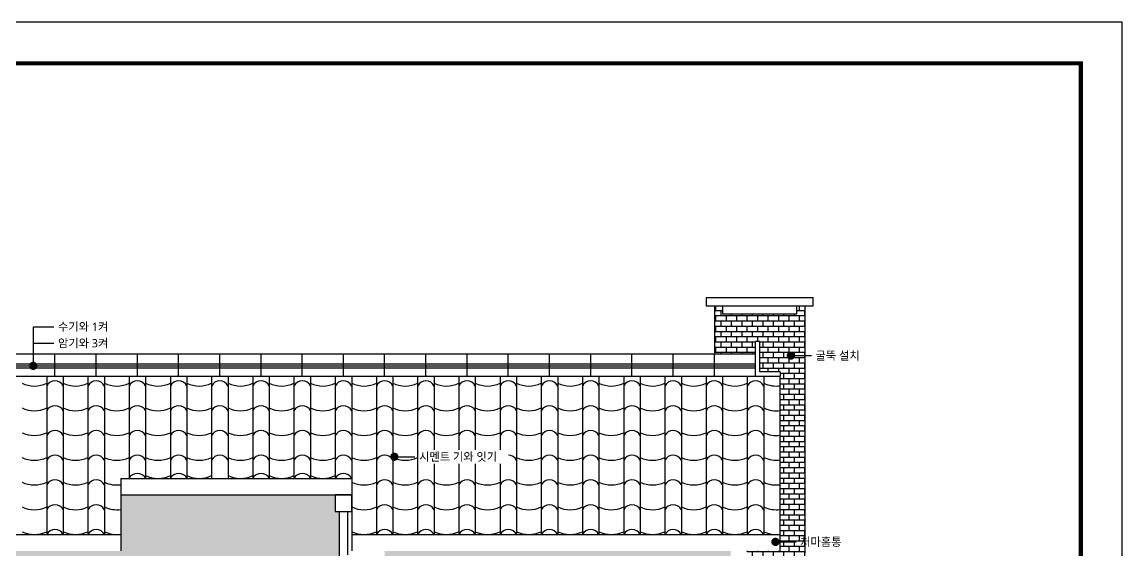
# Model space of a CAD drawing. Header units: millimetres. Extents: x 4989879 to 10076675, y 2981195 to 5990983.
# Drawn here: x 5023998 to 5037344, y 2989632 to 2996045 of the extents above; entities that cross this region are included whole.
import ezdxf

# ---------------------------------------------------------------- set-up
doc = ezdxf.new("R2010")
doc.units = ezdxf.units.MM
doc.header["$LTSCALE"] = 20
for name, color, linetype in [('2-CON', 2, 'Continuous'), ('3-ETC', 3, 'Continuous'), ('5-FIN', 5, 'Continuous'), ('6-TEXT', 7, 'Continuous')]:
    doc.layers.add(name, color=color, linetype=linetype)
doc.styles.get("Standard").update_dxf_attribs({"font": 'l_10646.ttf'})

msp = doc.modelspace()

# ---------------------------------------------------------------- hatches: boundary and pattern name
at = {"layer": '5-FIN'}
h = msp.add_hatch(dxfattribs=at)
h.set_pattern_fill('BRICK', color=5, scale=10)
h.set_pattern_definition([(0, (5032797.62, 2985690.863), (0, 63.5), []), (90, (5032797.62, 2985690.86), (-127, 8e-15), [63.5, -63.5]), (90, (5032861.12, 2985690.86), (-127, 8e-15), [-63.5, 63.5])])
h.paths.add_polyline_path([(5033497.62, 2989604.477), (5033497.62, 2989657.533), (5033497.62, 2992000.352), (5033350.387, 2992000.352, -1), (5033300.387, 2992000.352, -1), (5033350.387, 2992000.352), (5033497.62, 2992000.352), (5033497.62, 2992606.289), (5033397.62, 2992606.289), (5033397.62, 2992506.289), (5032497.62, 2992506.289), (5032497.62, 2992606.289), (5032397.62, 2992606.289), (5032397.62, 2992022.639), (5032897.62, 2992022.639), (5032897.62, 2992172.639), (5032947.62, 2992172.639), (5032947.62, 2991802.418), (5033197.62, 2991802.418), (5033197.62, 2991752.418), (5033197.62, 2989632.418), (5032797.62, 2989632.418), (5032797.62, 2989432.418), (5032797.62, 2985690.863), (5033497.62, 2985690.863), (5033497.62, 2987368.957), (5033497.62, 2988494.953)])
h.paths.add_polyline_path([(5032992.187, 2987368.96), (5033905.363, 2987368.96), (5033905.363, 2987539.028), (5032992.187, 2987539.028)], flags=9)
h.paths.add_polyline_path([(5032968.859, 2988494.957), (5033717.44, 2988494.957), (5033717.44, 2988665.024), (5032968.859, 2988665.024)], flags=9)
h.paths.add_polyline_path([(5033006.046, 2989434.413), (5033616.249, 2989434.413), (5033616.249, 2989604.48), (5033006.046, 2989604.48)], flags=9)
h.paths.add_polyline_path([(5033410.686, 2989657.536), (5034020.821, 2989657.536), (5034020.821, 2989827.401), (5033410.686, 2989827.401)], flags=9)
h = msp.add_hatch(dxfattribs=at)
h.set_pattern_fill('AR-SAND', color=5, scale=5)
h.paths.add_polyline_path([(5024797.62, 2989632.418), (5020597.62, 2989632.418), (5020597.62, 2989432.418), (5020547.62, 2989432.418), (5020547.62, 2988690.863), (5024797.62, 2988690.863)])
h.paths.add_polyline_path([(5021700.055, 2989211.941, -1), (5021750.055, 2989211.941, -1)], flags=16)
h.paths.add_polyline_path([(5027847.62, 2990112.418), (5027797.62, 2990112.418), (5027797.62, 2990312.418), (5025197.62, 2990312.418), (5025197.62, 2989632.418), (5024797.62, 2989632.418), (5024797.62, 2988930.672), (5028063.764, 2988930.672), (5028063.764, 2989416.305), (5027847.62, 2989521.838)])
h.paths.add_polyline_path([(5025990.443, 2989472.851, -1), (5025940.443, 2989472.851, -1)], flags=16)
h.paths.add_polyline_path([(5032647.62, 2989432.418), (5032597.62, 2989432.418), (5032597.62, 2989632.418), (5028397.62, 2989632.418), (5028397.62, 2988690.863), (5032647.62, 2988690.863)])
h.paths.add_polyline_path([(5030303.928, 2989126.753, -1), (5030353.928, 2989126.753, -1)], flags=16)
edge = h.paths.add_edge_path()
edge.add_line((5032647.62, 2986290.863), (5028397.62, 2986290.863))
edge.add_line((5028397.62, 2986290.863), (5028397.62, 2985690.863))
edge.add_line((5028397.62, 2985690.863), (5032594.527, 2985690.863))
edge.add_line((5032594.527, 2985690.863), (5032594.527, 2985799.452))
edge.add_line((5032594.527, 2985799.452), (5032797.62, 2985799.452))
edge.add_line((5032797.62, 2985799.452), (5032797.62, 2986290.863))
edge.add_line((5032797.62, 2986290.863), (5032747.62, 2986290.863))
edge.add_line((5032747.62, 2986290.863), (5032747.62, 2985937.302))
edge.add_ellipse((5032697.62, 2985945.68), major_axis=(0, -71.631), ratio=0.698024359, start_angle=270, end_angle=450, ccw=False)
edge.add_line((5032647.62, 2985945.68), (5032647.62, 2986290.863))
h.paths.add_polyline_path([(5030392.297, 2986105.759, -1), (5030442.297, 2986105.759, -1)], flags=16)
edge = h.paths.add_edge_path()
edge.add_line((5024797.62, 2986290.863), (5020547.62, 2986290.863))
edge.add_line((5020547.62, 2986290.863), (5020547.62, 2985937.302))
edge.add_ellipse((5020497.62, 2985945.68), major_axis=(0, -71.631), ratio=0.698024359, start_angle=270, end_angle=450, ccw=False)
edge.add_line((5020447.62, 2985945.68), (5020447.62, 2986290.863))
edge.add_line((5020447.62, 2986290.863), (5020397.62, 2986290.863))
edge.add_line((5020397.62, 2986290.863), (5020397.62, 2985799.452))
edge.add_line((5020397.62, 2985799.452), (5020597.62, 2985799.452))
edge.add_line((5020597.62, 2985799.452), (5020597.62, 2985690.863))
edge.add_line((5020597.62, 2985690.863), (5024797.62, 2985690.863))
edge.add_line((5024797.62, 2985690.863), (5024797.62, 2986290.863))
h.paths.add_polyline_path([(5022335.743, 2986023.504, -1), (5022385.743, 2986023.504, -1)], flags=16)
h.paths.add_polyline_path([(5034097.62, 2986140.863), (5033497.62, 2986140.863), (5033497.62, 2985690.863), (5034097.62, 2985690.863)])
h.paths.add_polyline_path([(5021996.778, 2989126.772), (5023391.981, 2989126.772), (5023391.981, 2989296.435), (5021996.778, 2989296.435)], flags=24)
h.paths.add_polyline_path([(5026590.523, 2989069.657), (5027521.199, 2989069.657), (5027521.199, 2989239.521), (5026590.523, 2989239.521)], flags=24)
h.paths.add_polyline_path([(5026237.166, 2989387.682), (5027632.369, 2989387.682), (5027632.369, 2989557.344), (5026237.166, 2989557.344)], flags=24)
h.paths.add_polyline_path([(5030600.651, 2989041.584), (5031995.854, 2989041.584), (5031995.854, 2989211.246), (5030600.651, 2989211.246)], flags=24)
h.paths.add_polyline_path([(5030689.02, 2986020.59), (5032084.222, 2986020.59), (5032084.222, 2986190.252), (5030689.02, 2986190.252)], flags=24)
h.paths.add_polyline_path([(5022632.466, 2985938.335), (5024027.668, 2985938.335), (5024027.668, 2986107.997), (5022632.466, 2986107.997)], flags=24)

# ---------------------------------------------------------------- linework, layer by layer
at = {"layer": '2-CON'}
for p, q in [((5019997.62, 2991752.418), (5033197.62, 2991752.418)), ((5033197.62, 2989632.418), (5033197.62, 2991752.418)), ((5025197.62, 2990512.418), (5025197.62, 2989632.418)), ((5025197.62, 2990512.418), (5027997.62, 2990512.418)), ((5027997.62, 2990512.418), (5027997.62, 2989632.418)), ((5025197.62, 2990312.418), (5027997.62, 2990312.418)), ((5019997.62, 2989832.418), (5025197.62, 2989832.418)), ((5027997.62, 2989832.418), (5033197.62, 2989832.418))]:
    msp.add_line(p, q, dxfattribs=at)
at = {"layer": '3-ETC'}
for p, q in [((5032897.62, 2991752.418), (5032897.62, 2992172.639)), ((5032947.62, 2992172.639), (5032897.62, 2992172.639)), ((5032947.62, 2991802.418), (5032947.62, 2992172.639)), ((5020297.62, 2992022.639), (5032897.62, 2992022.639)), ((5024397.62, 2991752.418), (5024397.62, 2992022.639)), ((5024897.62, 2991752.418), (5024897.62, 2992022.639)), ((5025397.62, 2991752.418), (5025397.62, 2992022.639)), ((5025897.62, 2991752.418), (5025897.62, 2992022.639)), ((5026397.62, 2991752.418), (5026397.62, 2992022.639)), ((5026897.62, 2991752.418), (5026897.62, 2992022.639)), ((5027397.62, 2991752.418), (5027397.62, 2992022.639)), ((5027897.62, 2991752.418), (5027897.62, 2992022.639)), ((5028397.62, 2991752.418), (5028397.62, 2992022.639)), ((5028897.62, 2991752.418), (5028897.62, 2992022.639)), ((5029397.62, 2991752.418), (5029397.62, 2992022.639)), ((5029897.62, 2991752.418), (5029897.62, 2992022.639)), ((5030397.62, 2991752.418), (5030397.62, 2992022.639)), ((5030897.62, 2991752.418), (5030897.62, 2992022.639)), ((5031397.62, 2991752.418), (5031397.62, 2992022.639)), ((5031897.62, 2991752.418), (5031897.62, 2992022.639)), ((5032397.62, 2991752.418), (5032397.62, 2992022.639)), ((5032897.62, 2991752.418), (5032897.62, 2992022.639)), ((5020297.62, 2991901.94), (5032897.62, 2991901.94)), ((5020297.62, 2991876.94), (5032897.62, 2991876.94)), ((5020297.62, 2991851.94), (5032897.62, 2991851.94)), ((5033197.62, 2991802.418), (5032947.62, 2991802.418)), ((5033197.62, 2991802.418), (5033197.62, 2991752.418)), ((5027847.62, 2990112.418), (5027847.62, 2989521.838)), ((5027947.62, 2990112.418), (5027947.62, 2989584.295))]:
    msp.add_line(p, q, dxfattribs=at)
msp.add_lwpolyline([(5027997.62, 2990312.418), (5027797.62, 2990312.418), (5027797.62, 2990112.418), (5027997.62, 2990112.418)], close=True, dxfattribs=at)
at = {"layer": '5-FIN'}
for p, q in [((5024297.62, 2991752.418), (5024297.62, 2989832.418)), ((5024497.62, 2991752.418), (5024497.62, 2989832.418)), ((5024797.62, 2991752.418), (5024797.62, 2989832.418)), ((5024997.62, 2991752.418), (5024997.62, 2989832.418)), ((5025297.62, 2991752.418), (5025297.62, 2990512.418)), ((5025497.62, 2991752.418), (5025497.62, 2990512.418)), ((5025797.62, 2991752.418), (5025797.62, 2990512.418)), ((5025997.62, 2991752.418), (5025997.62, 2990512.418)), ((5026297.62, 2991752.418), (5026297.62, 2990512.418)), ((5026497.62, 2991752.418), (5026497.62, 2990512.418)), ((5026797.62, 2991752.418), (5026797.62, 2990512.418)), ((5026997.62, 2991752.418), (5026997.62, 2990512.418)), ((5027297.62, 2991752.418), (5027297.62, 2990512.418)), ((5027497.62, 2991752.418), (5027497.62, 2990512.418)), ((5027797.62, 2991752.418), (5027797.62, 2990512.418)), ((5027997.62, 2991752.418), (5027997.62, 2990512.418)), ((5028297.62, 2991752.418), (5028297.62, 2989832.418)), ((5028497.62, 2991752.418), (5028497.62, 2989832.418)), ((5028797.62, 2991752.418), (5028797.62, 2989832.418)), ((5028997.62, 2991752.418), (5028997.62, 2990859.445)), ((5029297.62, 2991752.418), (5029297.62, 2990859.445)), ((5029497.62, 2991752.418), (5029497.62, 2990859.445)), ((5029797.62, 2991752.418), (5029797.62, 2990859.445)), ((5029997.62, 2991752.418), (5029997.62, 2989832.418)), ((5030297.62, 2991752.418), (5030297.62, 2989832.418)), ((5030497.62, 2991752.418), (5030497.62, 2989832.418)), ((5030797.62, 2991752.418), (5030797.62, 2989832.418)), ((5030997.62, 2991752.418), (5030997.62, 2989832.418)), ((5031297.62, 2991752.418), (5031297.62, 2989832.418)), ((5031497.62, 2991752.418), (5031497.62, 2989832.418)), ((5031797.62, 2991752.418), (5031797.62, 2989832.418)), ((5031997.62, 2991752.418), (5031997.62, 2989832.418)), ((5032297.62, 2991752.418), (5032297.62, 2989832.418)), ((5032497.62, 2991752.418), (5032497.62, 2989832.418)), ((5032797.62, 2991752.418), (5032797.62, 2989832.418)), ((5032997.62, 2991752.418), (5032997.62, 2989832.418)), ((5028997.62, 2990689.175), (5028997.62, 2989832.418)), ((5029297.62, 2990689.175), (5029297.62, 2989832.418)), ((5029497.62, 2990689.175), (5029497.62, 2989832.418)), ((5029797.62, 2990689.175), (5029797.62, 2989832.418))]:
    msp.add_line(p, q, dxfattribs=at)
for centre, radius, start, end in [((5024147.62, 2991980.407), 347.991, 244.4660263, 295.5339737), ((5024397.62, 2991581.285), 112.315, 27.0819801, 152.9180199), ((5024647.62, 2991980.407), 347.991, 244.4660263, 295.5339737), ((5024897.62, 2991581.285), 112.315, 27.0819801, 152.9180199), ((5025147.62, 2991980.407), 347.991, 244.4660263, 295.5339737), ((5025397.62, 2991581.285), 112.315, 27.0819801, 152.9180199), ((5025647.62, 2991980.407), 347.991, 244.4660263, 295.5339737), ((5025897.62, 2991581.285), 112.315, 27.0819801, 152.9180199), ((5026147.62, 2991980.407), 347.991, 244.4660263, 295.5339737), ((5026397.62, 2991581.285), 112.315, 27.0819801, 152.9180199), ((5026647.62, 2991980.407), 347.991, 244.4660263, 295.5339737), ((5026897.62, 2991581.285), 112.315, 27.0819801, 152.9180199), ((5027147.62, 2991980.407), 347.991, 244.4660263, 295.5339737), ((5027397.62, 2991581.285), 112.315, 27.0819801, 152.9180199), ((5027647.62, 2991980.407), 347.991, 244.4660263, 295.5339737), ((5027897.62, 2991581.285), 112.315, 27.0819801, 152.9180199), ((5028147.62, 2991980.407), 347.991, 244.4660263, 295.5339737), ((5028397.62, 2991581.285), 112.315, 27.0819801, 152.9180199), ((5028647.62, 2991980.407), 347.991, 244.4660263, 295.5339737), ((5028897.62, 2991581.285), 112.315, 27.0819801, 152.9180199), ((5029147.62, 2991980.407), 347.991, 244.4660263, 295.5339737), ((5029397.62, 2991581.285), 112.315, 27.0819801, 152.9180199), ((5029647.62, 2991980.407), 347.991, 244.4660263, 295.5339737), ((5029897.62, 2991581.285), 112.315, 27.0819801, 152.9180199), ((5030147.62, 2991980.407), 347.991, 244.4660263, 295.5339737), ((5030397.62, 2991581.285), 112.315, 27.0819801, 152.9180199), ((5030647.62, 2991980.407), 347.991, 244.4660263, 295.5339737), ((5030897.62, 2991581.285), 112.315, 27.0819801, 152.9180199), ((5031147.62, 2991980.407), 347.991, 244.4660263, 295.5339737), ((5031397.62, 2991581.285), 112.315, 27.0819801, 152.9180199), ((5031647.62, 2991980.407), 347.991, 244.4660263, 295.5339737), ((5031897.62, 2991581.285), 112.315, 27.0819801, 152.9180199), ((5032147.62, 2991980.407), 347.991, 244.4660263, 295.5339737), ((5032397.62, 2991581.285), 112.315, 27.0819801, 152.9180199), ((5032647.62, 2991980.407), 347.991, 244.4660263, 295.5339737), ((5032897.62, 2991581.285), 112.315, 27.0819801, 152.9180199), ((5033147.62, 2991980.407), 347.991, 244.4660263, 278.2609682), ((5024397.62, 2991281.285), 112.315, 27.0819801, 152.9180199), ((5024897.62, 2991281.285), 112.315, 27.0819801, 152.9180199), ((5025397.62, 2991281.285), 112.315, 27.0819801, 152.9180199), ((5025897.62, 2991281.285), 112.315, 27.0819801, 152.9180199), ((5026397.62, 2991281.285), 112.315, 27.0819801, 152.9180199), ((5026897.62, 2991281.285), 112.315, 27.0819801, 152.9180199), ((5027397.62, 2991281.285), 112.315, 27.0819801, 152.9180199), ((5027897.62, 2991281.285), 112.315, 27.0819801, 152.9180199), ((5028397.62, 2991281.285), 112.315, 27.0819801, 152.9180199), ((5028897.62, 2991281.285), 112.315, 27.0819801, 152.9180199), ((5029397.62, 2991281.285), 112.315, 27.0819801, 152.9180199), ((5029897.62, 2991281.285), 112.315, 27.0819801, 152.9180199), ((5030397.62, 2991281.285), 112.315, 27.0819801, 152.9180199), ((5030897.62, 2991281.285), 112.315, 27.0819801, 152.9180199), ((5031397.62, 2991281.285), 112.315, 27.0819801, 152.9180199), ((5031897.62, 2991281.285), 112.315, 27.0819801, 152.9180199), ((5032397.62, 2991281.285), 112.315, 27.0819801, 152.9180199), ((5032897.62, 2991281.285), 112.315, 27.0819801, 152.9180199), ((5024147.62, 2991680.407), 347.991, 244.4660263, 295.5339737), ((5024647.62, 2991680.407), 347.991, 244.4660263, 295.5339737), ((5025147.62, 2991680.407), 347.991, 244.4660263, 295.5339737), ((5025647.62, 2991680.407), 347.991, 244.4660263, 295.5339737), ((5026147.62, 2991680.407), 347.991, 244.4660263, 295.5339737), ((5026647.62, 2991680.407), 347.991, 244.4660263, 295.5339737), ((5027147.62, 2991680.407), 347.991, 244.4660263, 295.5339737), ((5027647.62, 2991680.407), 347.991, 244.4660263, 295.5339737), ((5028147.62, 2991680.407), 347.991, 244.4660263, 295.5339737), ((5028647.62, 2991680.407), 347.991, 244.4660263, 295.5339737), ((5029147.62, 2991680.407), 347.991, 244.4660263, 295.5339737), ((5029647.62, 2991680.407), 347.991, 244.4660263, 295.5339737), ((5030147.62, 2991680.407), 347.991, 244.4660263, 295.5339737), ((5030647.62, 2991680.407), 347.991, 244.4660263, 295.5339737), ((5031147.62, 2991680.407), 347.991, 244.4660263, 295.5339737), ((5031647.62, 2991680.407), 347.991, 244.4660263, 295.5339737), ((5032147.62, 2991680.407), 347.991, 244.4660263, 295.5339737), ((5032647.62, 2991680.407), 347.991, 244.4660263, 295.5339737), ((5033147.62, 2991680.407), 347.991, 244.4660263, 278.2609682), ((5024147.62, 2991380.407), 347.991, 244.4660263, 295.5339737), ((5024397.62, 2990981.285), 112.315, 27.0819801, 152.9180199), ((5024647.62, 2991380.407), 347.991, 244.4660263, 295.5339737), ((5024897.62, 2990981.285), 112.315, 27.0819801, 152.9180199), ((5025147.62, 2991380.407), 347.991, 244.4660263, 295.5339737), ((5025397.62, 2990981.285), 112.315, 27.0819801, 152.9180199), ((5025647.62, 2991380.407), 347.991, 244.4660263, 295.5339737), ((5025897.62, 2990981.285), 112.315, 27.0819801, 152.9180199), ((5026147.62, 2991380.407), 347.991, 244.4660263, 295.5339737), ((5026397.62, 2990981.285), 112.315, 27.0819801, 152.9180199), ((5026647.62, 2991380.407), 347.991, 244.4660263, 295.5339737), ((5026897.62, 2990981.285), 112.315, 27.0819801, 152.9180199), ((5027147.62, 2991380.407), 347.991, 244.4660263, 295.5339737), ((5027397.62, 2990981.285), 112.315, 27.0819801, 152.9180199), ((5027647.62, 2991380.407), 347.991, 244.4660263, 295.5339737), ((5027897.62, 2990981.285), 112.315, 27.0819801, 152.9180199), ((5028147.62, 2991380.407), 347.991, 244.4660263, 295.5339737), ((5028397.62, 2990981.285), 112.315, 27.0819801, 152.9180199), ((5028647.62, 2991380.407), 347.991, 244.4660263, 295.5339737), ((5028897.62, 2990981.285), 112.315, 27.0819801, 152.9180199), ((5029147.62, 2991380.407), 347.991, 244.4660263, 295.5339737), ((5029397.62, 2990981.285), 112.315, 27.0819801, 152.9180199), ((5029647.62, 2991380.407), 347.991, 244.4660263, 295.5339737), ((5029897.62, 2990981.285), 112.315, 27.0819801, 152.9180199), ((5030147.62, 2991380.407), 347.991, 244.4660263, 295.5339737), ((5030397.62, 2990981.285), 112.315, 27.0819801, 152.9180199), ((5030647.62, 2991380.407), 347.991, 244.4660263, 295.5339737), ((5030897.62, 2990981.285), 112.315, 27.0819801, 152.9180199), ((5031147.62, 2991380.407), 347.991, 244.4660263, 295.5339737), ((5031397.62, 2990981.285), 112.315, 27.0819801, 152.9180199), ((5031647.62, 2991380.407), 347.991, 244.4660263, 295.5339737), ((5031897.62, 2990981.285), 112.315, 27.0819801, 152.9180199), ((5032147.62, 2991380.407), 347.991, 244.4660263, 295.5339737), ((5032397.62, 2990981.285), 112.315, 27.0819801, 152.9180199), ((5032647.62, 2991380.407), 347.991, 244.4660263, 295.5339737), ((5032897.62, 2990981.285), 112.315, 27.0819801, 152.9180199), ((5033147.62, 2991380.407), 347.991, 244.4660263, 278.2609682), ((5024147.62, 2991080.407), 347.991, 244.4660263, 295.5339737), ((5024397.62, 2990681.285), 112.315, 27.0819801, 152.9180199), ((5024647.62, 2991080.407), 347.991, 244.4660263, 295.5339737), ((5024897.62, 2990681.285), 112.315, 27.0819801, 152.9180199), ((5025147.62, 2991080.407), 347.991, 244.4660263, 295.5339737), ((5025397.62, 2990681.285), 112.315, 27.0819801, 152.9180199), ((5025647.62, 2991080.407), 347.991, 244.4660263, 295.5339737), ((5025897.62, 2990681.285), 112.315, 27.0819801, 152.9180199), ((5026147.62, 2991080.407), 347.991, 244.4660263, 295.5339737), ((5026397.62, 2990681.285), 112.315, 27.0819801, 152.9180199), ((5026647.62, 2991080.407), 347.991, 244.4660263, 295.5339737), ((5026897.62, 2990681.285), 112.315, 27.0819801, 152.9180199), ((5027147.62, 2991080.407), 347.991, 244.4660263, 295.5339737), ((5027397.62, 2990681.285), 112.315, 27.0819801, 152.9180199), ((5027647.62, 2991080.407), 347.991, 244.4660263, 295.5339737), ((5027897.62, 2990681.285), 112.315, 27.0819801, 152.9180199), ((5028147.62, 2991080.407), 347.991, 244.4660263, 295.5339737), ((5028397.62, 2990681.285), 112.315, 27.0819801, 152.9180199), ((5028647.62, 2991080.407), 347.991, 244.4660263, 295.5339737), ((5029897.62, 2990681.285), 112.315, 27.0819801, 88.7391596), ((5030147.62, 2991080.407), 347.991, 244.4660263, 295.5339737), ((5030397.62, 2990681.285), 112.315, 27.0819801, 152.9180199), ((5030647.62, 2991080.407), 347.991, 244.4660263, 295.5339737), ((5030897.62, 2990681.285), 112.315, 27.0819801, 152.9180199), ((5031147.62, 2991080.407), 347.991, 244.4660263, 295.5339737), ((5031397.62, 2990681.285), 112.315, 27.0819801, 152.9180199), ((5031647.62, 2991080.407), 347.991, 244.4660263, 295.5339737), ((5031897.62, 2990681.285), 112.315, 27.0819801, 152.9180199), ((5032147.62, 2991080.407), 347.991, 244.4660263, 295.5339737), ((5032397.62, 2990681.285), 112.315, 27.0819801, 152.9180199), ((5032647.62, 2991080.407), 347.991, 244.4660263, 295.5339737), ((5032897.62, 2990681.285), 112.315, 27.0819801, 152.9180199), ((5033147.62, 2991080.407), 347.991, 244.4660263, 278.2609682), ((5025397.62, 2990461.285), 112.315, 27.0819801, 152.9180199), ((5025897.62, 2990461.285), 112.315, 27.0819801, 152.9180199), ((5026897.62, 2990461.285), 112.315, 27.0819801, 152.9180199), ((5027397.62, 2990461.285), 112.315, 27.0819801, 152.9180199), ((5027897.62, 2990461.285), 112.315, 27.0819801, 152.9180199), ((5024147.62, 2990780.407), 347.991, 244.4660263, 295.5339737), ((5024397.62, 2990381.285), 112.315, 27.0819801, 152.9180199), ((5024647.62, 2990780.407), 347.991, 244.4660263, 295.5339737), ((5024897.62, 2990381.285), 112.315, 27.0819801, 152.9180199), ((5025147.62, 2990780.407), 347.991, 244.4660263, 278.2609682), ((5025647.62, 2990860.407), 347.991, 244.4660263, 295.5339737), ((5026147.62, 2990860.407), 347.991, 244.4660263, 295.5339737), ((5026647.62, 2990860.407), 347.991, 244.4660263, 295.5339737), ((5027147.62, 2990860.407), 347.991, 244.4660263, 295.5339737), ((5027647.62, 2990860.407), 347.991, 244.4660263, 295.5339737), ((5028147.62, 2990780.407), 347.991, 244.4660263, 295.5339737), ((5028397.62, 2990381.285), 112.315, 27.0819801, 152.9180199), ((5028647.62, 2990780.407), 347.991, 244.4660263, 295.5339737), ((5028897.62, 2990381.285), 112.315, 27.0819801, 152.9180199), ((5029147.62, 2990780.407), 347.991, 244.4660263, 295.5339737), ((5029397.62, 2990381.285), 112.315, 27.0819801, 152.9180199), ((5029647.62, 2990780.407), 347.991, 244.4660263, 295.5339737), ((5029897.62, 2990381.285), 112.315, 27.0819801, 152.9180199), ((5030147.62, 2990780.407), 347.991, 244.4660263, 295.5339737), ((5030397.62, 2990381.285), 112.315, 27.0819801, 152.9180199), ((5030647.62, 2990780.407), 347.991, 244.4660263, 295.5339737), ((5030897.62, 2990381.285), 112.315, 27.0819801, 152.9180199), ((5031147.62, 2990780.407), 347.991, 244.4660263, 295.5339737), ((5031397.62, 2990381.285), 112.315, 27.0819801, 152.9180199), ((5031647.62, 2990780.407), 347.991, 244.4660263, 295.5339737), ((5031897.62, 2990381.285), 112.315, 27.0819801, 152.9180199), ((5032147.62, 2990780.407), 347.991, 244.4660263, 295.5339737), ((5032397.62, 2990381.285), 112.315, 27.0819801, 152.9180199), ((5032647.62, 2990780.407), 347.991, 244.4660263, 295.5339737), ((5032897.62, 2990381.285), 112.315, 27.0819801, 152.9180199), ((5033147.62, 2990780.407), 347.991, 244.4660263, 278.2609682), ((5024397.62, 2990081.285), 112.315, 27.0819801, 152.9180199), ((5024897.62, 2990081.285), 112.315, 27.0819801, 152.9180199), ((5028397.62, 2990081.285), 112.315, 27.0819801, 152.9180199), ((5028897.62, 2990081.285), 112.315, 27.0819801, 152.9180199), ((5029397.62, 2990081.285), 112.315, 27.0819801, 152.9180199), ((5029897.62, 2990081.285), 112.315, 27.0819801, 152.9180199), ((5030397.62, 2990081.285), 112.315, 27.0819801, 152.9180199), ((5030897.62, 2990081.285), 112.315, 27.0819801, 152.9180199), ((5031397.62, 2990081.285), 112.315, 27.0819801, 152.9180199), ((5031897.62, 2990081.285), 112.315, 27.0819801, 152.9180199), ((5032397.62, 2990081.285), 112.315, 27.0819801, 152.9180199), ((5032897.62, 2990081.285), 112.315, 27.0819801, 152.9180199), ((5024147.62, 2990480.407), 347.991, 244.4660263, 295.5339737), ((5024647.62, 2990480.407), 347.991, 244.4660263, 295.5339737), ((5025147.62, 2990480.407), 347.991, 244.4660263, 278.2609682), ((5028147.62, 2990480.407), 347.991, 244.4660263, 295.5339737), ((5028647.62, 2990480.407), 347.991, 244.4660263, 295.5339737), ((5029147.62, 2990480.407), 347.991, 244.4660263, 295.5339737), ((5029647.62, 2990480.407), 347.991, 244.4660263, 295.5339737), ((5030147.62, 2990480.407), 347.991, 244.4660263, 295.5339737), ((5030647.62, 2990480.407), 347.991, 244.4660263, 295.5339737), ((5031147.62, 2990480.407), 347.991, 244.4660263, 295.5339737), ((5031647.62, 2990480.407), 347.991, 244.4660263, 295.5339737), ((5032147.62, 2990480.407), 347.991, 244.4660263, 295.5339737), ((5032647.62, 2990480.407), 347.991, 244.4660263, 295.5339737), ((5033147.62, 2990480.407), 347.991, 244.4660263, 278.2609682), ((5024147.62, 2990180.407), 347.991, 244.4660263, 295.5339737), ((5024397.62, 2989781.285), 112.315, 27.0819801, 152.9180199), ((5024647.62, 2990180.407), 347.991, 244.4660263, 295.5339737), ((5024897.62, 2989781.285), 112.315, 27.0819801, 152.9180199), ((5025147.62, 2990180.407), 347.991, 244.4660263, 278.2609682), ((5028147.62, 2990180.407), 347.991, 244.4660263, 295.5339737), ((5028397.62, 2989781.285), 112.315, 27.0819801, 152.9180199), ((5028647.62, 2990180.407), 347.991, 244.4660263, 295.5339737), ((5028897.62, 2989781.285), 112.315, 27.0819801, 152.9180199), ((5029147.62, 2990180.407), 347.991, 244.4660263, 295.5339737), ((5029397.62, 2989781.285), 112.315, 27.0819801, 152.9180199), ((5029647.62, 2990180.407), 347.991, 244.4660263, 295.5339737), ((5029897.62, 2989781.285), 112.315, 27.0819801, 152.9180199), ((5030147.62, 2990180.407), 347.991, 244.4660263, 295.5339737), ((5030397.62, 2989781.285), 112.315, 27.0819801, 152.9180199), ((5030647.62, 2990180.407), 347.991, 244.4660263, 295.5339737), ((5030897.62, 2989781.285), 112.315, 27.0819801, 152.9180199), ((5031147.62, 2990180.407), 347.991, 244.4660263, 295.5339737), ((5031397.62, 2989781.285), 112.315, 27.0819801, 152.9180199), ((5031647.62, 2990180.407), 347.991, 244.4660263, 295.5339737), ((5031897.62, 2989781.285), 112.315, 27.0819801, 152.9180199), ((5032147.62, 2990180.407), 347.991, 244.4660263, 295.5339737), ((5032397.62, 2989781.285), 112.315, 27.0819801, 152.9180199), ((5032647.62, 2990180.407), 347.991, 244.4660263, 295.5339737), ((5032897.62, 2989781.285), 112.315, 27.0819801, 152.9180199), ((5033147.62, 2990180.407), 347.991, 244.4660263, 278.2609682)]:
    msp.add_arc(centre, radius, start, end, dxfattribs=at)
at = {"layer": '6-TEXT'}
for p, q in [((5032297.62, 2992706.289), (5033597.62, 2992706.289)), ((5032297.62, 2992706.289), (5032297.62, 2992606.289)), ((5032297.62, 2992606.289), (5033597.62, 2992606.289)), ((5032397.62, 2992606.289), (5032397.62, 2992022.639)), ((5032497.62, 2992606.289), (5032497.62, 2992506.289)), ((5033397.62, 2992506.289), (5033397.62, 2992606.289)), ((5033497.62, 2989657.533), (5033497.62, 2992606.289)), ((5033597.62, 2992606.289), (5033597.62, 2992706.289)), ((5032497.62, 2992506.289), (5033397.62, 2992506.289)), ((5024134.218, 2992351.104), (5024384.218, 2992351.104)), ((5024134.218, 2992351.104), (5024134.218, 2991876.94)), ((5024134.218, 2992151.104), (5024384.218, 2992151.104)), ((5033325.387, 2992000.352), (5033575.387, 2992000.352)), ((5028515.5, 2990774.854), (5028765.5, 2990774.854)), ((5033138.997, 2989743.009), (5033388.997, 2989743.009)), ((5033497.62, 2989604.477), (5033497.62, 2989657.533))]:
    msp.add_line(p, q, dxfattribs=at)
msp.add_lwpolyline([(5016343.621, 2981195.185), (5037343.621, 2981195.185), (5037343.621, 2996045.185), (5016343.621, 2996045.185)], close=True, dxfattribs=at)
at = {"layer": '6-TEXT', "const_width": 50}
msp.add_lwpolyline([(5016843.621, 2981695.185), (5036843.621, 2981695.185), (5036843.621, 2995545.185), (5016843.621, 2995545.185)], close=True, dxfattribs=at)
for points in [[(5033300.387, 2992000.352, 1), (5033350.387, 2992000.352, 1)], [(5024109.218, 2991876.94, 1), (5024159.218, 2991876.94, 1)], [(5028490.5, 2990774.854, 1), (5028540.5, 2990774.854, 1)], [(5033113.997, 2989743.009, 1), (5033163.997, 2989743.009, 1)]]:
    msp.add_lwpolyline(points, format="xyb", close=True, dxfattribs=at)

# ---------------------------------------------------------------- texts
at = {"layer": '6-TEXT'}
for s, p in [('수기와 1켜', (5024434.218, 2992301.104)), ('암기와 3켜', (5024434.218, 2992101.104)), ('굴뚝 설치', (5033625.387, 2991950.352)), ('시멘트 기와 잇기', (5028815.5, 2990724.854)), ('처마홈통', (5033438.997, 2989693.009))]:
    msp.add_text(s, height=100, dxfattribs=at).set_placement(p)

doc.saveas('drawing.dxf')
